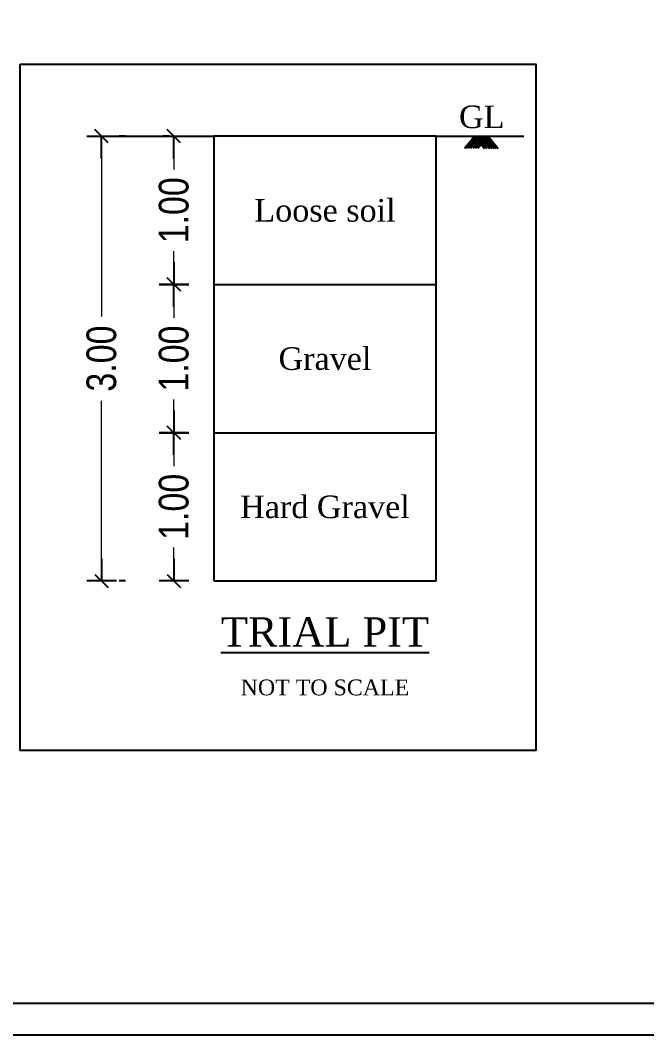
# Model space of a CAD drawing. Header units: metres. Extents: x 127 to 433, y 178 to 269.
# Drawn here: x 244.37 to 253.92, y 178.04 to 193.51 of the extents above; entities that cross this region are included whole.
import ezdxf
from ezdxf.enums import TextEntityAlignment as Align

# ---------------------------------------------------------------- set-up
doc = ezdxf.new("R2010")
doc.units = ezdxf.units.M
doc.header["$MEASUREMENT"] = 0
doc.linetypes.add('DOT', pattern=[0.25, 0, -0.25])
doc.styles.add('Arial', font='swissc.ttf')
doc.styles.add('style1', font='times.ttf', dxfattribs={"height": 12})
doc.dimstyles.new('FLOOR DIM', dxfattribs={"dimtxt": 0.23, "dimasz": 0.03, "dimexe": 0.075, "dimexo": 0.3, "dimgap": 0.09, "dimtad": 0, "dimzin": 3, "dimdsep": 46, "dimtxsty": 'Arial', "dimblk": 'JM1', "dimcen": -0.09, "dimse1": 1, "dimse2": 1, "dimclrd": 5, "dimclre": 250, "dimclrt": 3, "dimazin": 0, "dimtfac": 0.65, "dimtix": 1, "dimtofl": 0, "dimtmove": 0, "dimatfit": 2, "dimfxl": 0, "dimfrac": 1, "dimtolj": 1, "dimlwd": 18, "dimlwe": -1, "dimarcsym": 0})

# ---------------------------------------------------------------- blocks, each defined once
blk = doc.blocks.new('JM1')
at = {"color": 2}
for p, q in [((0, 2), (0, -2)), ((-3, 0), (0, 0)), ((-0.88, -0.88), (0.88, 0.88))]:
    blk.add_line(p, q, dxfattribs=at)
blk = doc.blocks.new('*D30')
at = {"color": 250, "linetype": 'DOT'}
for p, q in [((77524.0332, -26832.1989), (77523.9893, -26832.1989)), ((77524.0332, -26833.1989), (77523.9893, -26833.1989))]:
    blk.add_line(p, q, dxfattribs=at)
at = {"color": 5, "lineweight": 18}
for p, q in [((77524.0643, -26832.2489), (77524.0643, -26832.4239)), ((77524.0643, -26833.1489), (77524.0643, -26832.9739))]:
    blk.add_line(p, q, dxfattribs=at)
at = {"layer": 'Defpoints', "color": 0}
for p in [(77524.0643, -26832.1989), (77524.3332, -26832.1989), (77524.3332, -26833.1989)]:
    blk.add_point(p, dxfattribs=at)
at = {"color": 5, "lineweight": 18, "xscale": 0.05, "yscale": 0.05, "zscale": 0.05}
for p, rotation in [((77524.0643, -26832.1989), 90), ((77524.0643, -26833.1989), 270)]:
    blk.add_blockref('JM1', p, dxfattribs=dict(at, rotation=rotation))
at = {"color": 3, "insert": (77524.0643, -26832.6989), "char_height": 0.2, "attachment_point": 5, "rotation": 90, "style": 'Arial'}
blk.add_mtext('\\A1;1.00', dxfattribs=at)
blk = doc.blocks.new('*D31')
at = {"color": 250, "linetype": 'DOT'}
for p, q in [((77524.0332, -26831.1989), (77523.5015, -26831.1989)), ((77524.0332, -26834.1989), (77523.5015, -26834.1989))]:
    blk.add_line(p, q, dxfattribs=at)
at = {"color": 5, "lineweight": 18}
for p, q in [((77523.5765, -26831.2489), (77523.5765, -26832.4146)), ((77523.5765, -26834.1489), (77523.5765, -26832.9833))]:
    blk.add_line(p, q, dxfattribs=at)
at = {"layer": 'Defpoints', "color": 0}
for p in [(77523.5765, -26831.1989), (77524.3332, -26831.1989), (77524.3332, -26834.1989)]:
    blk.add_point(p, dxfattribs=at)
at = {"color": 5, "lineweight": 18, "xscale": 0.05, "yscale": 0.05, "zscale": 0.05}
for p, rotation in [((77523.5765, -26831.1989), 90), ((77523.5765, -26834.1989), 270)]:
    blk.add_blockref('JM1', p, dxfattribs=dict(at, rotation=rotation))
at = {"color": 3, "insert": (77523.5765, -26832.6989), "char_height": 0.2, "attachment_point": 5, "rotation": 90, "style": 'Arial'}
blk.add_mtext('\\A1;3.00', dxfattribs=at)
blk = doc.blocks.new('*D32')
at = {"color": 250, "linetype": 'DOT'}
for p, q in [((77524.0332, -26833.1989), (77523.9893, -26833.1989)), ((77524.0332, -26834.1989), (77523.9893, -26834.1989))]:
    blk.add_line(p, q, dxfattribs=at)
at = {"color": 5, "lineweight": 18}
for p, q in [((77524.0643, -26833.2489), (77524.0643, -26833.4239)), ((77524.0643, -26834.1489), (77524.0643, -26833.9739))]:
    blk.add_line(p, q, dxfattribs=at)
at = {"layer": 'Defpoints', "color": 0}
for p in [(77524.0643, -26833.1989), (77524.3332, -26833.1989), (77524.3332, -26834.1989)]:
    blk.add_point(p, dxfattribs=at)
at = {"color": 5, "lineweight": 18, "xscale": 0.05, "yscale": 0.05, "zscale": 0.05}
for p, rotation in [((77524.0643, -26833.1989), 90), ((77524.0643, -26834.1989), 270)]:
    blk.add_blockref('JM1', p, dxfattribs=dict(at, rotation=rotation))
at = {"color": 3, "insert": (77524.0643, -26833.6989), "char_height": 0.2, "attachment_point": 5, "rotation": 90, "style": 'Arial'}
blk.add_mtext('\\A1;1.00', dxfattribs=at)
blk = doc.blocks.new('*D33')
at = {"color": 250, "linetype": 'DOT'}
for p, q in [((77524.0332, -26831.1989), (77523.9893, -26831.1989)), ((77524.0332, -26832.1989), (77523.9893, -26832.1989))]:
    blk.add_line(p, q, dxfattribs=at)
at = {"color": 5, "lineweight": 18}
for p, q in [((77524.0643, -26831.2489), (77524.0643, -26831.4239)), ((77524.0643, -26832.1489), (77524.0643, -26831.9739))]:
    blk.add_line(p, q, dxfattribs=at)
at = {"layer": 'Defpoints', "color": 0}
for p in [(77524.0643, -26831.1989), (77524.3332, -26831.1989), (77524.3332, -26832.1989)]:
    blk.add_point(p, dxfattribs=at)
at = {"color": 5, "lineweight": 18, "xscale": 0.05, "yscale": 0.05, "zscale": 0.05}
for p, rotation in [((77524.0643, -26831.1989), 90), ((77524.0643, -26832.1989), 270)]:
    blk.add_blockref('JM1', p, dxfattribs=dict(at, rotation=rotation))
at = {"color": 3, "insert": (77524.0643, -26831.6989), "char_height": 0.2, "attachment_point": 5, "rotation": 90, "style": 'Arial'}
blk.add_mtext('\\A1;1.00', dxfattribs=at)
blk = doc.blocks.new('TP')
for p, q in [((-2.9472, 4.1442), (-2.171, 4.1442)), ((-0.671, 4.1442), (-0.0796, 4.1442)), ((-0.4093, 4.1442), (-0.4808, 4.0623)), ((-0.3974, 4.1442), (-0.4689, 4.0623)), ((-0.3828, 4.1442), (-0.4542, 4.0623)), ((-0.3672, 4.1442), (-0.4387, 4.0623)), ((-0.3507, 4.1442), (-0.4222, 4.0623)), ((-0.4114, 4.1442), (-0.345, 4.0623)), ((-0.3343, 4.1442), (-0.4057, 4.0623)), ((-0.3951, 4.1442), (-0.3287, 4.0623)), ((-0.318, 4.1442), (-0.3894, 4.0623)), ((-0.3787, 4.1442), (-0.3123, 4.0623)), ((-0.3622, 4.1442), (-0.2958, 4.0623)), ((-0.3466, 4.1442), (-0.2802, 4.0623)), ((-0.332, 4.1442), (-0.2656, 4.0623)), ((-0.3201, 4.1442), (-0.2537, 4.0623)), ((-2.171, 3.1442), (-0.671, 3.1442)), ((-2.171, 2.1442), (-0.671, 2.1442))]:
    blk.add_line(p, q)
at = {"color": 0}
blk.add_lwpolyline([(-3.4752, 4.6311), (0, 4.6311), (0, 0), (-3.4752, 0)], close=True, dxfattribs=at)
blk.add_lwpolyline([(-2.171, 1.1442), (-0.671, 1.1442), (-0.671, 4.1442), (-2.171, 4.1442)], close=True)
at = {"style": 'style1'}
for s, height, p in [('GL', 0.1524, (-0.3637, 4.2748)), ('Loose soil', 0.1524, (-1.421, 3.6442)), ('Gravel', 0.1524, (-1.421, 2.6442)), ('Hard Gravel', 0.1524, (-1.421, 1.6442)), ('%%uTRIAL PIT', 0.19812, (-1.421, 0.8005)), ('NOT TO SCALE', 0.10668, (-1.421, 0.4261))]:
    blk.add_text(s, height=height, dxfattribs=at).set_placement(p, align=Align.MIDDLE_CENTER)
for p2, distance, picture, middle in [((-2.171, 4.1442), 0.7567, '*D31', (-2.9277, 2.6442)), ((-2.171, 2.1442), 0.2689, '*D32', (-2.4399, 1.6442))]:
    dim = blk.add_aligned_dim(p1=(-2.171, 1.1442), p2=p2, distance=distance, dimstyle='FLOOR DIM', override={"dimpost": '\\X'})
    dim.commit()
    dim.dimension.update_dxf_attribs({"geometry": picture, "text_midpoint": middle, "insert": (-77526.5042, 26835.3432)})
for base, p1, p2, picture, middle in [((-2.4399, 4.1442), (-2.171, 3.1442), (-2.171, 4.1442), '*D33', (-2.4399, 3.6442)), ((-2.4399, 3.1442), (-2.171, 2.1442), (-2.171, 3.1442), '*D30', (-2.4399, 2.6442))]:
    dim = blk.add_linear_dim(base=base, p1=p1, p2=p2, angle=270, dimstyle='FLOOR DIM', override={"dimpost": '\\X'})
    dim.commit()
    dim.dimension.update_dxf_attribs({"geometry": picture, "text_midpoint": middle, "insert": (-77526.5042, 26835.3432)})

msp = doc.modelspace()

# ---------------------------------------------------------------- linework, layer by layer
for points in [[(323.645, 178.038), (323.645, 268.526), (165.294, 268.526), (165.294, 178.038)], [(323.165, 178.518), (323.165, 268.046), (165.774, 268.046), (165.774, 178.518)]]:
    msp.add_lwpolyline(points, close=True)

# ---------------------------------------------------------------- block references
at = {"xscale": 2.260522090075616, "yscale": 2.260522090075616, "zscale": 2.260522090075616}
msp.add_blockref('TP', (252.23, 182.37), dxfattribs=at)

doc.saveas('drawing.dxf')
